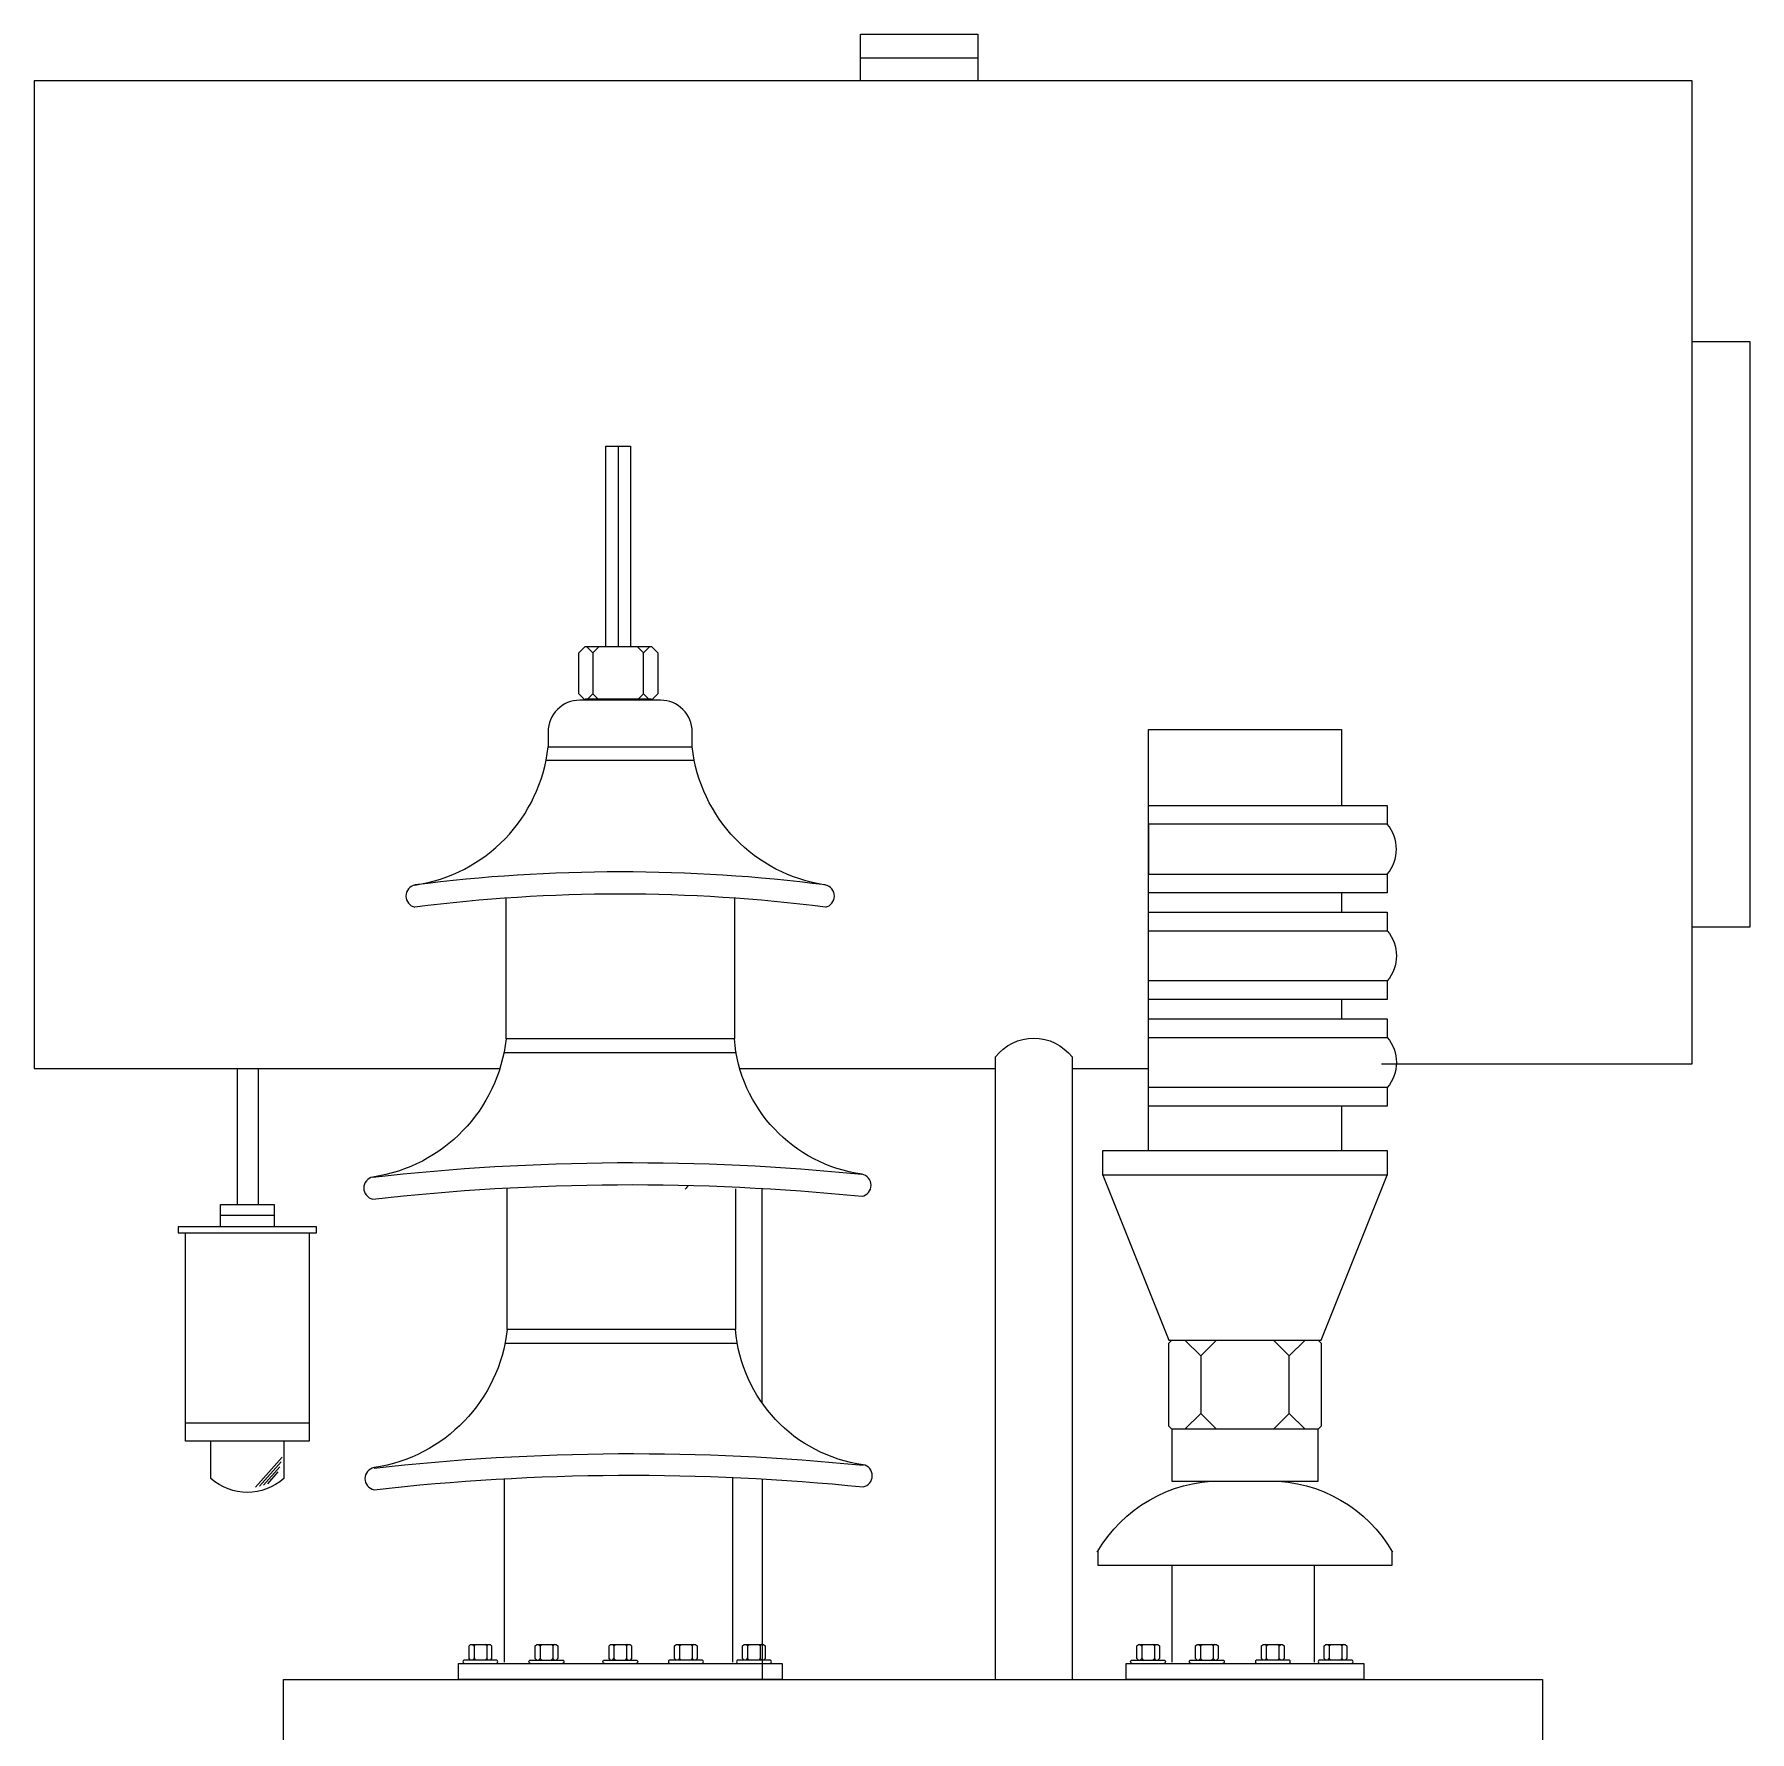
# Model space of a CAD drawing. Header units: millimetres. Extents: x 20927 to 53748, y 38421 to 54891.
# Drawn here: x 37983 to 38581, y 40351 to 40944 of the extents above; entities that cross this region are included whole.
import ezdxf

# ---------------------------------------------------------------- set-up
doc = ezdxf.new("R2010")
doc.units = ezdxf.units.MM
doc.layers.add('DETAIL', color=4, linetype='Continuous')
doc.layers.add('TRANS', color=2, linetype='Continuous')

msp = doc.modelspace()

# ---------------------------------------------------------------- linework, layer by layer
at = {"layer": 'DETAIL', "color": 241, "ltscale": 0.25}
for p, q in [((38271.13, 40935.83), (38312.04, 40935.83)), ((38186.56, 40800.21), (38186.56, 40730.32)), ((38177.73, 40728.11), (38177.73, 40713.76)), ((38195.38, 40728.11), (38193.18, 40730.32)), ((38195.38, 40713.76), (38193.18, 40711.56)), ((38053.66, 40535.5), (38053.66, 40583.03)), ((38061.05, 40535.5), (38061.05, 40583.03)), ((38066.44, 40531.62), (38047.79, 40531.62)), ((38420.77, 40482.63), (38426.29, 40488.15)), ((38389.87, 40482.63), (38389.87, 40462.56)), ((38420.77, 40462.56), (38426.29, 40457.04)), ((38078.65, 40459.12), (38035.57, 40459.12)), ((38060.01, 40436.79), (38069.24, 40447.25)), ((38061.38, 40437.13), (38068.9, 40445.68)), ((38062.74, 40437.47), (38068.42, 40443.97)), ((38064.32, 40438.02), (38067.87, 40442.12)), ((38136.24, 40381.37), (38136.24, 40376.99)), ((38140.65, 40381.37), (38140.65, 40376.99)), ((38159.3, 40381.37), (38159.85, 40381.92)), ((38163.72, 40381.37), (38163.16, 40381.92)), ((38185.08, 40381.37), (38185.08, 40376.99)), ((38189.5, 40381.37), (38189.5, 40376.99)), ((38207.98, 40381.37), (38208.54, 40381.92)), ((38212.4, 40381.37), (38211.85, 40381.92)), ((38231.72, 40381.37), (38231.72, 40376.99)), ((38236.14, 40381.37), (38236.14, 40376.99)), ((38369.28, 40381.37), (38369.28, 40376.99)), ((38373.7, 40381.37), (38373.7, 40376.99)), ((38389.79, 40381.37), (38389.79, 40376.99)), ((38394.21, 40381.37), (38394.21, 40376.99)), ((38412.83, 40381.37), (38412.27, 40381.92)), ((38417.24, 40381.37), (38416.69, 40381.92)), ((38434.74, 40381.37), (38434.74, 40376.99)), ((38439.15, 40381.37), (38439.15, 40376.99)), ((38159.3, 40376.99), (38159.85, 40376.44)), ((38163.72, 40376.99), (38163.16, 40376.44)), ((38207.98, 40376.99), (38208.54, 40376.44)), ((38212.4, 40376.99), (38211.85, 40376.44)), ((38412.83, 40376.99), (38412.27, 40376.44)), ((38417.24, 40376.99), (38416.69, 40376.44))]:
    msp.add_line(p, q, dxfattribs=at)
at = {"layer": 'DETAIL', "ltscale": 0.25}
for p, q in [((38439.01, 40644.3), (38439.01, 40637.59)), ((38371.64, 40637.59), (38454.96, 40637.59)), ((38454.96, 40637.59), (38454.96, 40631.08)), ((38439.01, 40607.08), (38439.01, 40600.36)), ((38371.64, 40600.36), (38454.96, 40600.36)), ((38454.96, 40600.36), (38454.96, 40593.85)), ((38228.97, 40583.03), (38318.21, 40583.03)), ((38344.97, 40583.03), (38371.64, 40583.03)), ((38439.01, 40569.85), (38439.01, 40554.34)), ((38146.75, 40439.75), (38146.75, 40375.67)), ((38226.47, 40440.22), (38226.47, 40375.67)), ((38236.75, 40439.71), (38236.75, 40369.69)), ((38379.8, 40409.36), (38379.8, 40375.67)), ((38429.48, 40409.36), (38429.48, 40375.67))]:
    msp.add_line(p, q, dxfattribs=at)
at = {"layer": 'DETAIL', "color": 241, "ltscale": 0.25}
for points in [[(38271.13, 40927.81), (38271.13, 40944.04), (38312.04, 40944.04), (38312.04, 40927.81)], [(38175.52, 40730.32), (38177.73, 40728.11), (38179.94, 40730.32)], [(38197.59, 40711.56), (38195.38, 40713.76), (38195.38, 40728.11), (38197.59, 40730.32)], [(38175.52, 40711.56), (38177.73, 40713.76), (38179.94, 40711.56)], [(38213.12, 40690.51), (38161.36, 40690.51)], [(38146.66, 40588.57), (38227.82, 40588.57)], [(38047.79, 40527.74), (38047.79, 40535.5), (38066.44, 40535.5), (38066.44, 40527.74)], [(38078.65, 40525.56), (38078.65, 40452.91), (38035.57, 40452.91), (38035.57, 40525.56)], [(38147.07, 40487.13), (38228.24, 40487.13)], [(38384.36, 40488.15), (38389.87, 40482.63), (38395.39, 40488.15)], [(38415.25, 40457.04), (38420.77, 40462.56), (38420.77, 40482.63), (38415.25, 40488.15)], [(38395.39, 40457.04), (38389.87, 40462.56), (38384.36, 40457.04)], [(38135.05, 40376.44), (38134.5, 40376.99), (38134.5, 40381.37), (38135.05, 40381.92), (38141.83, 40381.92), (38142.38, 40381.37), (38142.38, 40376.99), (38141.83, 40376.44)], [(38135.68, 40381.92), (38136.24, 40381.37), (38136.79, 40381.92)], [(38141.2, 40381.92), (38140.65, 40381.37), (38140.1, 40381.92)], [(38158.12, 40376.44), (38157.57, 40376.99), (38157.57, 40381.37), (38158.12, 40381.92), (38164.9, 40381.92), (38165.45, 40381.37), (38165.45, 40376.99), (38164.9, 40376.44)], [(38158.75, 40381.92), (38159.3, 40381.37), (38159.3, 40376.99), (38158.75, 40376.44)], [(38164.27, 40381.92), (38163.72, 40381.37), (38163.72, 40376.99), (38164.27, 40376.44)], [(38183.9, 40376.44), (38183.35, 40376.99), (38183.35, 40381.37), (38183.9, 40381.92), (38190.68, 40381.92), (38191.23, 40381.37), (38191.23, 40376.99), (38190.68, 40376.44)], [(38184.53, 40381.92), (38185.08, 40381.37), (38185.64, 40381.92)], [(38190.05, 40381.92), (38189.5, 40381.37), (38188.95, 40381.92)], [(38206.8, 40376.44), (38206.25, 40376.99), (38206.25, 40381.37), (38206.8, 40381.92), (38213.58, 40381.92), (38214.13, 40381.37), (38214.13, 40376.99), (38213.58, 40376.44)], [(38207.43, 40381.92), (38207.98, 40381.37), (38207.98, 40376.99), (38207.43, 40376.44)], [(38212.95, 40381.92), (38212.4, 40381.37), (38212.4, 40376.99), (38212.95, 40376.44)], [(38230.54, 40376.44), (38229.99, 40376.99), (38229.99, 40381.37), (38230.54, 40381.92), (38237.32, 40381.92), (38237.87, 40381.37), (38237.87, 40376.99), (38237.32, 40376.44)], [(38231.17, 40381.92), (38231.72, 40381.37), (38232.28, 40381.92)], [(38236.69, 40381.92), (38236.14, 40381.37), (38235.59, 40381.92)], [(38368.1, 40376.44), (38367.55, 40376.99), (38367.55, 40381.37), (38368.1, 40381.92), (38374.88, 40381.92), (38375.43, 40381.37), (38375.43, 40376.99), (38374.88, 40376.44)], [(38368.73, 40381.92), (38369.28, 40381.37), (38369.84, 40381.92)], [(38374.25, 40381.92), (38373.7, 40381.37), (38373.15, 40381.92)], [(38388.61, 40376.44), (38388.06, 40376.99), (38388.06, 40381.37), (38388.61, 40381.92), (38395.39, 40381.92), (38395.94, 40381.37), (38395.94, 40376.99), (38395.39, 40376.44)], [(38389.24, 40381.92), (38389.79, 40381.37), (38390.34, 40381.92)], [(38394.76, 40381.92), (38394.21, 40381.37), (38393.65, 40381.92)], [(38411.64, 40376.44), (38411.09, 40376.99), (38411.09, 40381.37), (38411.64, 40381.92), (38418.42, 40381.92), (38418.97, 40381.37), (38418.97, 40376.99), (38418.42, 40376.44)], [(38413.38, 40376.44), (38412.83, 40376.99), (38412.83, 40381.37), (38413.38, 40381.92)], [(38417.79, 40376.44), (38417.24, 40376.99), (38417.24, 40381.37), (38417.79, 40381.92)], [(38433.55, 40376.44), (38433, 40376.99), (38433, 40381.37), (38433.55, 40381.92), (38440.33, 40381.92), (38440.89, 40381.37), (38440.89, 40376.99), (38440.33, 40376.44)], [(38434.19, 40381.92), (38434.74, 40381.37), (38435.29, 40381.92)], [(38439.7, 40381.92), (38439.15, 40381.37), (38438.6, 40381.92)], [(38135.68, 40376.44), (38136.24, 40376.99), (38136.79, 40376.44)], [(38141.2, 40376.44), (38140.65, 40376.99), (38140.1, 40376.44)], [(38184.53, 40376.44), (38185.08, 40376.99), (38185.64, 40376.44)], [(38190.05, 40376.44), (38189.5, 40376.99), (38188.95, 40376.44)], [(38231.17, 40376.44), (38231.72, 40376.99), (38232.28, 40376.44)], [(38236.69, 40376.44), (38236.14, 40376.99), (38235.59, 40376.44)], [(38368.73, 40376.44), (38369.28, 40376.99), (38369.84, 40376.44)], [(38374.25, 40376.44), (38373.7, 40376.99), (38373.15, 40376.44)], [(38389.24, 40376.44), (38389.79, 40376.99), (38390.34, 40376.44)], [(38394.76, 40376.44), (38394.21, 40376.99), (38393.65, 40376.44)], [(38434.19, 40376.44), (38434.74, 40376.99), (38435.29, 40376.44)], [(38439.7, 40376.44), (38439.15, 40376.99), (38438.6, 40376.44)]]:
    msp.add_lwpolyline(points, dxfattribs=at)
at = {"layer": 'DETAIL', "ltscale": 0.25}
for points in [[(38453.02, 40584.64), (38561.41, 40584.64), (38561.41, 40927.81), (37982.76, 40927.81), (37982.76, 40583.03), (38145.24, 40583.03)], [(38561.41, 40836.75), (38581.48, 40836.75), (38581.48, 40632.29), (38561.41, 40632.29)], [(38182.28, 40730.32), (38182.28, 40800.21), (38190.83, 40800.21), (38190.83, 40730.32)], [(38174.97, 40711.56), (38172.76, 40713.76), (38172.76, 40728.11), (38174.97, 40730.32), (38198.14, 40730.32), (38200.35, 40728.11), (38200.35, 40713.76), (38198.14, 40711.56)], [(38198.14, 40711.87), (38174.97, 40711.87)], [(38371.64, 40554.34), (38371.64, 40701.36), (38439.01, 40701.36), (38439.01, 40674.81)], [(38371.64, 40674.81), (38454.96, 40674.81), (38454.96, 40668.3), (38371.64, 40668.3), (38371.64, 40650.81), (38454.96, 40650.81), (38454.96, 40644.3), (38371.64, 40644.3)], [(38227.09, 40642.46), (38227.09, 40593.3), (38147.4, 40593.3), (38147.4, 40642.46)], [(38454.96, 40613.58), (38454.96, 40607.08), (38371.64, 40607.08)], [(38454.96, 40576.36), (38454.96, 40569.85), (38371.64, 40569.85)], [(38355.65, 40545.74), (38355.65, 40554.34), (38455, 40554.34), (38455, 40545.74)], [(38227.5, 40541.02), (38227.5, 40491.86), (38147.81, 40491.86), (38147.81, 40541.02)], [(38430.84, 40488.15), (38431.95, 40487.05), (38431.95, 40458.15), (38430.84, 40457.04), (38379.8, 40457.04), (38378.7, 40458.15), (38378.7, 40487.05), (38379.8, 40488.15)], [(38379.8, 40457.04), (38379.8, 40438.97), (38430.84, 40438.97), (38430.84, 40457.04)], [(38456.6, 40414.57), (38456.6, 40409.43), (38354.05, 40409.43), (38354.05, 40414.57)]]:
    msp.add_lwpolyline(points, dxfattribs=at)
at = {"layer": 'DETAIL', "color": 241, "ltscale": 0.25}
for points in [[(38201.35, 40711.56), (38173.13, 40711.56, 0.414214), (38162.1, 40700.52), (38162.1, 40695.24), (38212.39, 40695.24), (38212.39, 40700.52, 0.414214)], [(38454.96, 40613.58), (38371.64, 40613.58), (38371.64, 40631.08), (38454.96, 40631.08, -0.364839)], [(38271.65, 40546.08, -0.351357), (38227.09, 40593.3), (38147.4, 40593.3, -0.340644), (38100.92, 40545.09, 0.821628), (38100.92, 40537.39, -0.053123), (38271.65, 40538.37, 0.821628)], [(38454.96, 40576.36), (38371.64, 40576.36), (38371.64, 40593.85), (38454.96, 40593.85, -0.364839)], [(38272.06, 40444.64, -0.351357), (38227.5, 40491.86), (38147.81, 40491.86, -0.340644), (38101.33, 40443.65, 0.821628), (38101.33, 40435.94, -0.053123), (38272.06, 40436.93, 0.821628)]]:
    msp.add_lwpolyline(points, format="xyb", close=True, dxfattribs=at)
at = {"layer": 'DETAIL', "ltscale": 0.25}
for points in [[(38258.87, 40639.33, 0.821628), (38258.87, 40647.04, -0.340644), (38212.39, 40695.24)], [(38318.21, 40369.69), (38318.21, 40587.01, -0.491826), (38344.97, 40587.01), (38344.97, 40369.69)], [(38236.75, 40466.23), (38236.75, 40540.81, 0.006184), (38236.51, 40541.14)], [(38353.78, 40414.11, -0.26809), (38396.8, 40438.97)], [(38413.85, 40438.97, -0.26809), (38456.86, 40414.11)]]:
    msp.add_lwpolyline(points, format="xyb", dxfattribs=at)
msp.add_lwpolyline([(38431.95, 40488.15), (38455, 40545.74), (38355.65, 40545.74), (38378.7, 40488.15)], close=True, dxfattribs=at)
at = {"layer": 'DETAIL', "color": 241, "ltscale": 0.25}
for points in [[(38081.2, 40527.74), (38033.02, 40527.74), (38033.02, 40525.56), (38081.2, 40525.56)], [(38130.84, 40375.31), (38243.74, 40375.31), (38243.74, 40369.69), (38130.84, 40369.69)], [(38363.89, 40375.31), (38446.76, 40375.31), (38446.76, 40369.69), (38363.89, 40369.69)]]:
    msp.add_lwpolyline(points, close=True, dxfattribs=at)
for points in [[(38069.85, 40452.91), (38069.85, 40439.86, -0.381748), (38044.37, 40439.86), (38044.37, 40452.91)], [(38143.96, 40375.31, 1.027334), (38143.96, 40376.44), (38132.92, 40376.44, 1.027334), (38132.92, 40375.31)], [(38155.99, 40375.31, -1.027334), (38155.99, 40376.44), (38167.03, 40376.44, -1.027334), (38167.03, 40375.31)], [(38181.77, 40375.31, -1.027334), (38181.77, 40376.44), (38192.81, 40376.44, -1.027334), (38192.81, 40375.31)], [(38215.71, 40375.31, 1.027334), (38215.71, 40376.44), (38204.67, 40376.44, 1.027334), (38204.67, 40375.31)], [(38239.45, 40375.31, 1.027334), (38239.45, 40376.44), (38228.41, 40376.44, 1.027334), (38228.41, 40375.31)], [(38365.97, 40375.31, -1.027334), (38365.97, 40376.44), (38377.01, 40376.44, -1.027334), (38377.01, 40375.31)], [(38386.48, 40375.31, -1.027334), (38386.48, 40376.44), (38397.52, 40376.44, -1.027334), (38397.52, 40375.31)], [(38420.55, 40375.31, 1.027334), (38420.55, 40376.44), (38409.52, 40376.44, 1.027334), (38409.52, 40375.31)], [(38442.46, 40375.31, 1.027334), (38442.46, 40376.44), (38431.43, 40376.44, 1.027334), (38431.43, 40375.31)]]:
    msp.add_lwpolyline(points, format="xyb", dxfattribs=at)
at = {"layer": 'DETAIL', "ltscale": 0.25}
for centre, radius, start, end in [((38107.59, 40701.29), 54.85, 278.42082, 353.66532), ((38116.38, 40643.18), 3.93, 101.18505, 258.81495), ((38187.24, 40076.01), 567.86, 82.75409, 97.24591), ((38223.36, 40531.44), 16.33, 138.91728, 145.01133)]:
    msp.add_arc(centre, radius, start, end, dxfattribs=at)
at = {"layer": 'DETAIL', "color": 241, "ltscale": 0.25}
for centre, radius, start, end in [((38444.57, 40659.56), 13.58, 319.91208, 40.08792), ((38187.24, 40083.75), 567.86, 82.75409, 97.24591), ((38190.91, 39744.28), 805.73, 84.24933, 96.4129), ((38191.32, 39642.68), 805.73, 84.24933, 96.4129)]:
    msp.add_arc(centre, radius, start, end, dxfattribs=at)
at = {"layer": 'TRANS', "ltscale": 0.25}
msp.add_lwpolyline([(38069.68, 39119.74), (38069.68, 40369.69), (38509.19, 40369.69), (38509.19, 39119.74)], dxfattribs=at)

doc.saveas('drawing.dxf')
